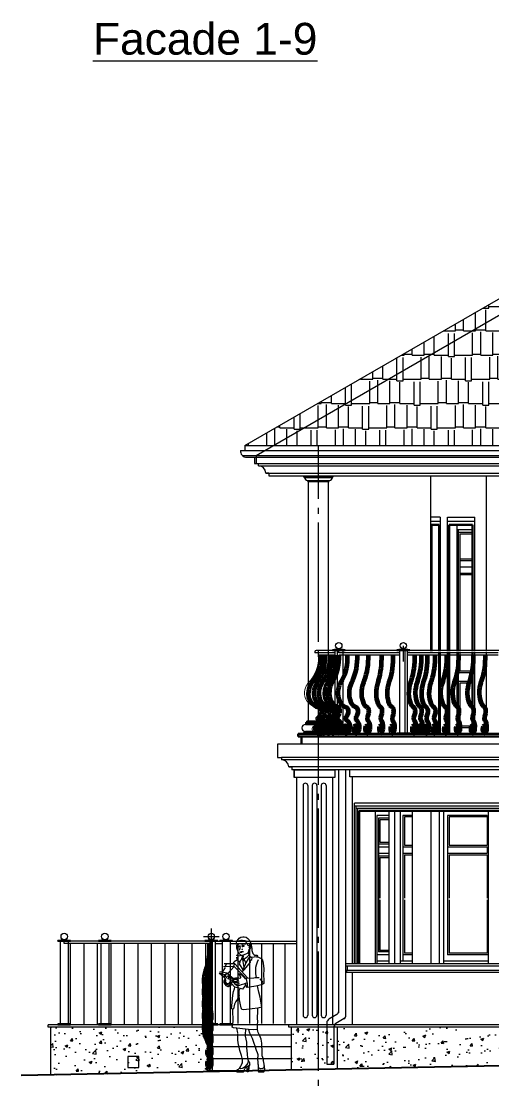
# Model space of a CAD drawing. Header units: millimetres. Extents: x -133165 to 20117, y 15722 to 63536.
# Drawn here: x -133165 to -127241, y 47571 to 60896 of the extents above; entities that cross this region are included whole.
import ezdxf

# ---------------------------------------------------------------- set-up
doc = ezdxf.new("R2010")
doc.units = ezdxf.units.MM
doc.linetypes.add('GOST2.303 5', pattern=[24, 20, -1.5, 1, -1.5])
doc.layers.get('0').update_dxf_attribs({"lineweight": 15})
for name, color, linetype, lineweight in [('9', 7, 'Continuous', 30), ('axis', 7, 'GOST2.303 5', 9), ('doors', 32, 'Continuous', 15), ('friz', 173, 'Continuous', 15), ('wall', 5, 'Continuous', 60)]:
    doc.layers.add(name, color=color, linetype=linetype, lineweight=lineweight)
doc.layers.add('balustrade', color=60, linetype='Continuous')
doc.styles.add('style1', font='arial.ttf')
pattern_1 = [(50, (0, 0), (364.36934, -31.8782), [38.1, -419.1]), (355, (0, 0), (-70.4857, 382.1133), [30.48, -335.28]), (100.451, (30.36, -2.66), (293.885, 350.2334), [32.38, -356.18]), (46.1842, (0, 101.6), (542.1581, -84.0847), [57.15, -628.65]), (96.6356, (45.2, 94.6), (474.8085, 494.8511), [48.57, -534.27]), (351.184, (0, 101.6), (474.8092, 494.8502), [45.72, -502.92]), (21, (50.8, 76.2), (303.22976, -204.53104), [38.1, -419.1]), (326, (50.8, 76.2), (123.6041, 368.3759), [30.48, -335.28]), (71.4514, (76.07, 59.16), (426.833, 163.8457), [32.38, -356.18]), (37.5, (0, 0), (6.17721, 169.11008), [0, -331.216, 0, -340.36, 0, -336.55]), (7.5, (0, 0), (133.63933, 200.36115), [0, -194.056, 0, -323.596, 0, -128.27]), (327.5, (-113.28, 0), (271.18119, -11.45749), [0, -127, 0, -396.24, 0, -525.78]), (317.5, (-164.08, 0), (296.25836, 50.853), [0, -165.1, 0, -263.144, 0, -373.38])]

# ---------------------------------------------------------------- blocks, each defined once
blk = doc.blocks.new('A$C5A567AD7')
at = {"layer": 'wall', "color": 251, "ltscale": 100, "const_width": 10}
blk.add_lwpolyline([(89, 0, -0.185604), (4, -272, 0.164154), (-63, -391, 0.401799), (62, -567, -0.487781), (98, -637, -0.054114), (65, -680, 0.566041), (70, -710, -0.405124), (127, -804, -0.498628), (39, -842, -0.46591), (30, -781, -0.316922), (68, -776, -0.956284), (45, -817)], format="xyb", dxfattribs=at)

msp = doc.modelspace()

# ---------------------------------------------------------------- hatches: boundary and pattern name
at = {"ltscale": 10}
h = msp.add_hatch(dxfattribs=at)
h.set_pattern_fill('AR-RSHKE', color=256, style=0)
h.paths.add_polyline_path([(-125557.6, 57707.6), (-125597.4, 57707.6), (-125597.4, 57775.9), (-126383.3, 57637.3), (-129990.6, 55554.7), (-126541.3, 55554.7), (-125557.6, 56122.6)])
h.paths.add_polyline_path([(-128919, 56166.3), (-128805, 55740.7), (-129084.1, 55665.9), (-129198.2, 56091.5)], flags=24)
h = msp.add_hatch(dxfattribs=at)
h.set_pattern_fill('AR-RSHKE', color=256, style=0)
h.paths.add_polyline_path([(-130350.6, 55554.7), (-129990.6, 55554.7), (-126383.3, 57637.3), (-126901.6, 57545.9)])
h.paths.add_polyline_path([(-128845, 56262.2), (-128692.9, 55694.7), (-129065.1, 55595), (-129217.2, 56162.5)], flags=24)
h = msp.add_hatch(dxfattribs=at)
h.set_pattern_fill('AR-CONC', color=256, scale=2, style=0)
h.set_pattern_definition(pattern_1)
h.paths.add_polyline_path([(-132797.4, 48234.8), (-130822.4, 48234.8), (-130822.4, 47671.7), (-132797.4, 47632.1)])
h = msp.add_hatch(dxfattribs=at)
h.set_pattern_fill('AR-CONC', color=256, scale=2, style=0)
h.set_pattern_definition(pattern_1)
h.paths.add_polyline_path([(-129767.4, 48234.8), (-125887.4, 48234.8), (-125887.4, 47770.5), (-129767.4, 47692.8)])

# ---------------------------------------------------------------- linework, layer by layer
for p, q in [((-130350.6, 55554.7), (-125223.5, 58514.8)), ((-130206.7, 55429.9), (-125226.7, 58305.1)), ((-130405.3, 55493.3), (-124493, 55493.3)), ((-130350.6, 55554.7), (-124493, 55554.7)), ((-130350.6, 55554.7), (-130350.6, 55493.3)), ((-130382.6, 55429.9), (-124242.4, 55429.9)), ((-130326.8, 55406.8), (-130226.7, 55406.8)), ((-130297.4, 55406.8), (-124422.4, 55406.8)), ((-130226.7, 55406.8), (-130226.7, 55328.3)), ((-130226.7, 55328.3), (-130176.7, 55328.3)), ((-130226.7, 55328.3), (-130176.7, 55328.3)), ((-130206.7, 55429.9), (-130206.7, 55328.3)), ((-130176.7, 55328.3), (-123441.4, 55328.3)), ((-130176.7, 55298.3), (-130176.7, 55328.3)), ((-130176.7, 55298.3), (-130176.7, 55328.3)), ((-130176.7, 55298.3), (-123411.4, 55298.3)), ((-130086.7, 55208.3), (-130046.7, 55208.3)), ((-130046.7, 55208.3), (-130086.7, 55208.3)), ((-130086.7, 55208.3), (-130046.7, 55208.3)), ((-130046.7, 55208.3), (-130086.7, 55208.3)), ((-130046.7, 55208.3), (-123321.4, 55208.3)), ((-130046.7, 55208.3), (-130046.7, 55174.3)), ((-130046.7, 55208.3), (-130046.7, 55208.3)), ((-130046.7, 55208.3), (-130046.7, 55174.3)), ((-130046.7, 55208.3), (-130046.7, 55208.3)), ((-130046.7, 55174.3), (-124187.1, 55174.3)), ((-129607.4, 55163.8), (-129607.4, 55174.3)), ((-129237.4, 55163.8), (-129237.4, 55174.3)), ((-128007.4, 52964.8), (-128007.4, 55174.3)), ((-127310.1, 55174.3), (-127310.1, 52964.8)), ((-129597.4, 55153.8), (-129607.4, 55163.8)), ((-129607.4, 55163.8), (-129237.4, 55163.8)), ((-129597.4, 55153.8), (-129247.4, 55153.8)), ((-129557.4, 55103.8), (-129557.4, 55113.8)), ((-129557.4, 55113.8), (-129287.4, 55113.8)), ((-129547.4, 55103.8), (-129557.4, 55103.8)), ((-129557.4, 55103.8), (-129287.4, 55103.8)), ((-129547.4, 52084.5), (-129547.4, 55103.8)), ((-129547.4, 55103.8), (-129297.4, 55103.8)), ((-129297.4, 52084.5), (-129297.4, 55103.8)), ((-129297.4, 55103.8), (-129287.4, 55103.8)), ((-129287.4, 55103.8), (-129287.4, 55113.8)), ((-129247.4, 55153.8), (-129237.4, 55163.8)), ((-128354.4, 52834.8), (-128354.4, 53034.8)), ((-129468.2, 52959), (-129468.2, 52944.8)), ((-129217.4, 52944.8), (-129468.2, 52944.8)), ((-125817.4, 52974.8), (-129452.4, 52974.8)), ((-129217.4, 52914.8), (-129422.4, 52914.8)), ((-129170.4, 52994.8), (-129247.4, 52984.8)), ((-129087.4, 52984.8), (-129247.4, 52984.8)), ((-129247.4, 52974.8), (-129247.4, 52984.8)), ((-129087.4, 52974.8), (-129247.4, 52974.8)), ((-129217.4, 52974.8), (-129217.4, 51934.5)), ((-129186, 52974.8), (-129186, 51934.5)), ((-129087.4, 52984.8), (-129167.4, 52994.8)), ((-129167.4, 52944.8), (-129167.4, 52974.8)), ((-128404.4, 52944.8), (-129167.4, 52944.8)), ((-128404.4, 52914.8), (-129167.4, 52914.8)), ((-129117.4, 52974.8), (-129117.4, 51934.5)), ((-129087.4, 52974.8), (-129087.4, 52984.8)), ((-128357.4, 52994.8), (-128434.4, 52984.8)), ((-128274.4, 52984.8), (-128434.4, 52984.8)), ((-128434.4, 52974.8), (-128434.4, 52984.8)), ((-128274.4, 52974.8), (-128434.4, 52974.8)), ((-128404.4, 52974.8), (-128404.4, 51934.5)), ((-128274.4, 52984.8), (-128354.4, 52994.8)), ((-128336.7, 52974.8), (-128336.7, 51934.5)), ((-128304.4, 52974.8), (-128304.4, 51934.5)), ((-127162.4, 52944.8), (-128304.4, 52944.8)), ((-127162.4, 52914.8), (-128304.4, 52914.8)), ((-128274.4, 52974.8), (-128274.4, 52984.8)), ((-127889.2, 52944.8), (-127889.2, 51924.5)), ((-127796.7, 51924.5), (-127796.7, 52944.8)), ((-127452.4, 51924.5), (-127452.5, 52944.8)), ((-127312.7, 52944.8), (-127312.7, 51924.5)), ((-129587.4, 52064.5), (-129587.4, 52044.5)), ((-129587.4, 52064.5), (-129257.4, 52064.5)), ((-129587.4, 52064.5), (-129587.4, 52044.5)), ((-129257.4, 52064.5), (-129587.4, 52064.5)), ((-129587.4, 52044.5), (-129257.4, 52044.5)), ((-129257.4, 52044.5), (-129587.4, 52044.5)), ((-129557.4, 52084.5), (-129567.4, 52084.5)), ((-129567.4, 52084.5), (-129277.4, 52084.5)), ((-129557.4, 52084.5), (-129567.4, 52084.5)), ((-129277.4, 52084.5), (-129567.4, 52084.5)), ((-129257.4, 52064.5), (-129257.4, 52044.5)), ((-129677.4, 51894.5), (-129677.4, 51924.5)), ((-129587.4, 51944.5), (-129612.4, 51944.5)), ((-129612.4, 51944.5), (-129612.4, 51924.5)), ((-129587.4, 51944.5), (-129612.4, 51944.5)), ((-129612.4, 51944.5), (-129612.4, 51924.5)), ((-129612.4, 51924.5), (-129557.4, 51924.5)), ((-129612.4, 51924.5), (-129557.4, 51924.5)), ((-129587.4, 51954.5), (-129587.4, 51944.5)), ((-129587.4, 51954.5), (-129257.4, 51954.5)), ((-129587.4, 51954.5), (-129587.4, 51944.5)), ((-129257.4, 51954.5), (-129587.4, 51954.5)), ((-129587.4, 51944.5), (-129257.4, 51944.5)), ((-129257.4, 51944.5), (-129587.4, 51944.5)), ((-129232.4, 51924.5), (-129287.4, 51924.5)), ((-129257.4, 51954.5), (-129257.4, 51944.5)), ((-129257.4, 51944.5), (-129232.4, 51944.5)), ((-129232.4, 51944.5), (-129232.4, 51924.5)), ((-126057.4, 51794.8), (-129937.4, 51794.8)), ((-129937.4, 51794.8), (-129937.4, 51628.8)), ((-129937.4, 51628.8), (-129887.4, 51628.8)), ((-125987.4, 51628.8), (-129887.4, 51628.8)), ((-129887.4, 51628.8), (-129887.4, 51598.8)), ((-123767.4, 51598.8), (-129887.4, 51598.8)), ((-129887.4, 51598.8), (-129887.4, 51598.8)), ((-123767.4, 51508.8), (-129797.5, 51508.8)), ((-129797.4, 51508.8), (-129757.4, 51508.8)), ((-129757.4, 51508.8), (-129757.4, 51474.8)), ((-125877.4, 51474.8), (-129757.4, 51474.8)), ((-129737.4, 51474.8), (-129717.4, 51474.8)), ((-129727.4, 51474.8), (-129727.4, 51374.8)), ((-129217.4, 51474.8), (-129217.4, 51374.8)), ((-129167.4, 48461.5), (-129167.4, 51474.8)), ((-129167.4, 48412.7), (-129167.4, 51474.8)), ((-129077.4, 48382.7), (-129077.4, 51474.8)), ((-129028.7, 51384.8), (-129028.7, 51474.8)), ((-129217.4, 51374.8), (-129727.4, 51374.8)), ((-129697.4, 51374.8), (-129697.4, 48264.8)), ((-129247.4, 51374.8), (-129247.4, 48264.8)), ((-125847.4, 51384.8), (-129028.7, 51384.8)), ((-128997.4, 51384.8), (-128997.4, 49034.8)), ((-129617.4, 51274.8), (-129617.4, 48384.8)), ((-129557.4, 51274.8), (-129557.4, 48384.8)), ((-129502.4, 51274.8), (-129502.4, 48384.8)), ((-129442.4, 51274.8), (-129442.4, 48384.8)), ((-129387.4, 51274.8), (-129387.4, 48384.8)), ((-129327.4, 51274.8), (-129327.4, 48384.8)), ((-128705.6, 49034.8), (-128705.6, 50954.8)), ((-128705.6, 50484.8), (-128705.6, 50954.8)), ((-128535.3, 50954.8), (-128535.3, 49034.8)), ((-128466.4, 50954.8), (-128466.4, 49034.8)), ((-128243, 50954.8), (-128243, 49034.8)), ((-128009.5, 50954.8), (-128009.5, 49034.8)), ((-127903.4, 50954.8), (-127903.4, 49034.8)), ((-127846.9, 50954.8), (-127846.9, 49034.8)), ((-127288.7, 50954.8), (-127288.7, 49034.8)), ((-130771.4, 49275.1), (-130771.4, 49475.1)), ((-132626.4, 49335.1), (-132703.4, 49325.1)), ((-132543.4, 49325.1), (-132703.4, 49325.1)), ((-132703.4, 49315.1), (-132703.4, 49325.1)), ((-132543.4, 49315.1), (-132703.4, 49315.1)), ((-132673.4, 49315.1), (-132673.4, 48274.8)), ((-132543.4, 49325.1), (-132623.4, 49335.1)), ((-130756.4, 49315.1), (-132623.4, 49315.1)), ((-132623.4, 49285.1), (-132623.4, 49315.1)), ((-132573.4, 49315.1), (-132573.4, 48274.8)), ((-132543.4, 49315.1), (-132543.4, 49325.1)), ((-132115.4, 49335.1), (-132192.4, 49325.1)), ((-132032.4, 49325.1), (-132192.4, 49325.1)), ((-132192.4, 49315.1), (-132192.4, 49325.1)), ((-132032.4, 49315.1), (-132192.4, 49315.1)), ((-132032.4, 49325.1), (-132112.4, 49335.1)), ((-132032.4, 49315.1), (-132032.4, 49325.1)), ((-130871.4, 49375.1), (-130671.4, 49375.1)), ((-130774.4, 49335.1), (-130851.4, 49325.1)), ((-130691.4, 49325.1), (-130851.4, 49325.1)), ((-130851.4, 49315.1), (-130851.4, 49325.1)), ((-130691.4, 49315.1), (-130851.4, 49315.1)), ((-130786.4, 47684.8), (-130786.4, 49315.1)), ((-130786.4, 49315.1), (-129697.4, 49315.1)), ((-130691.4, 49325.1), (-130771.4, 49335.1)), ((-130756.4, 47684.8), (-130756.4, 49315.1)), ((-130721.4, 49315.1), (-130721.4, 48274.8)), ((-130691.4, 49315.1), (-130691.4, 49325.1)), ((-130589.4, 49335.1), (-130666.4, 49325.1)), ((-130506.4, 49325.1), (-130666.4, 49325.1)), ((-130666.4, 49315.1), (-130666.4, 49325.1)), ((-130506.4, 49315.1), (-130666.4, 49315.1)), ((-130636.4, 49315.1), (-130636.4, 48274.8)), ((-130506.4, 49325.1), (-130586.4, 49335.1)), ((-130536.4, 49315.1), (-130536.4, 48274.8)), ((-130506.4, 49315.1), (-130506.4, 49325.1)), ((-130455.5, 49294.3), (-130450, 49312.5)), ((-130450, 49312.5), (-130445.5, 49322.1)), ((-130445.5, 49322.1), (-130435.2, 49338.2)), ((-130435.2, 49338.2), (-130428.1, 49343.1)), ((-130428.1, 49343.1), (-130420.4, 49354.1)), ((-130427.2, 49313.5), (-130417.4, 49325.7)), ((-130420.4, 49354.1), (-130400.1, 49368)), ((-130417.4, 49325.7), (-130399.3, 49326.9)), ((-130400.1, 49368), (-130376.3, 49372.7)), ((-130399.3, 49326.9), (-130380.3, 49327.8)), ((-130380.3, 49327.8), (-130342.1, 49325.1)), ((-130376.3, 49372.7), (-130356.2, 49372.7)), ((-130356.2, 49372.7), (-130331.7, 49365.7)), ((-130342.1, 49325.1), (-130334, 49296.9)), ((-130331.7, 49365.7), (-130310.6, 49351.3)), ((-130310.6, 49351.3), (-130296.9, 49333.2)), ((-130296.9, 49333.2), (-130290.7, 49321.4)), ((-130290.7, 49321.4), (-130288.8, 49315)), ((-130288.8, 49315), (-130273.9, 49285.8)), ((-130786.4, 49285.1), (-132623.4, 49285.1)), ((-132548.4, 49285.1), (-132548.4, 48274.8)), ((-132378.4, 49285.1), (-132378.4, 48274.8)), ((-132208.4, 49285.1), (-132208.4, 48274.8)), ((-132162.4, 49285.1), (-132162.4, 48274.8)), ((-132062.4, 49285.1), (-132062.4, 48274.8)), ((-132038.4, 49285.1), (-132038.4, 48274.8)), ((-131868.4, 49285.1), (-131868.4, 48274.8)), ((-131698.4, 49285.1), (-131698.4, 48274.8)), ((-131528.4, 49285.1), (-131528.4, 48274.8)), ((-131358.4, 49285.1), (-131358.4, 48274.8)), ((-131188.4, 49285.1), (-131188.4, 48274.8)), ((-131018.4, 49285.1), (-131018.4, 48274.8)), ((-130846.4, 49285.1), (-130846.4, 48274.8)), ((-130821.4, 49285.1), (-130821.4, 48274.8)), ((-130721.4, 49285.1), (-130636.4, 49285.1)), ((-130536.4, 49285.1), (-129697.4, 49285.1)), ((-130453.8, 49273.3), (-130455.5, 49294.3)), ((-130449.9, 49252.1), (-130451, 49267.9)), ((-130449.9, 49237.9), (-130449.9, 49252.1)), ((-130449.9, 49222.4), (-130449.9, 49237.9)), ((-130447.6, 49215.3), (-130449.9, 49222.4)), ((-130449, 49268.2), (-130444.2, 49270.5)), ((-130440, 49194.3), (-130447.6, 49215.3)), ((-130444.2, 49270.5), (-130434.1, 49270.1)), ((-130442.1, 49246.9), (-130440, 49250.8)), ((-130440, 49250.8), (-130436.5, 49253.1)), ((-130429.8, 49168.1), (-130440, 49194.3)), ((-130438.9, 49244.4), (-130439.5, 49246.5)), ((-130438.9, 49285.1), (-130438.9, 48280.1)), ((-130436.8, 49242.9), (-130438.9, 49244.4)), ((-130430.7, 49243.7), (-130436.8, 49242.9)), ((-130436.5, 49253.1), (-130431, 49253.1)), ((-130434.1, 49270.1), (-130427.5, 49267.9)), ((-130431, 49253.1), (-130424.1, 49251.6)), ((-130425.1, 49244.8), (-130430.7, 49243.7)), ((-130421.6, 49244.4), (-130425.1, 49244.8)), ((-130424.1, 49251.6), (-130419.7, 49248.6)), ((-130419.7, 49248.6), (-130418.4, 49244.5)), ((-130415.8, 49218.1), (-130417.7, 49213)), ((-130417.7, 49213), (-130416.8, 49207.3)), ((-130417, 49180.5), (-130410.3, 49179.7)), ((-130416.8, 49207.3), (-130413.3, 49205.4)), ((-130412.4, 49229.2), (-130413.8, 49220.1)), ((-130413.7, 49260.4), (-130410.8, 49255.2)), ((-130409.8, 49245.8), (-130412.4, 49229.2)), ((-130410.8, 49255.2), (-130409.8, 49245.8)), ((-130410.3, 49179.7), (-130407.6, 49183.1)), ((-130409.6, 49177), (-130400.8, 49175.8)), ((-130407.6, 49183.1), (-130399.6, 49183.9)), ((-130400.8, 49175.8), (-130389.7, 49176.9)), ((-130399.6, 49183.9), (-130393, 49184.6)), ((-130393, 49184.6), (-130390.2, 49185.8)), ((-130390.2, 49185.8), (-130376.7, 49185.1)), ((-130389.7, 49176.9), (-130382.9, 49180)), ((-130389, 49272.8), (-130378, 49278.5)), ((-130388.5, 49221.7), (-130383.3, 49217.3)), ((-130382.5, 49210.8), (-130386.4, 49207.7)), ((-130384.6, 49249.4), (-130383.1, 49255.7)), ((-130383.3, 49217.3), (-130382.5, 49210.8)), ((-130383.1, 49255.7), (-130378.9, 49261.1)), ((-130382.5, 49248.8), (-130380.4, 49250.5)), ((-130380.4, 49250.5), (-130373.6, 49250.1)), ((-130378.9, 49261.1), (-130373.2, 49263.6)), ((-130378, 49278.5), (-130366.3, 49281.5)), ((-130376.7, 49185.1), (-130371.3, 49186.6)), ((-130373.6, 49250.1), (-130365.9, 49251.4)), ((-130373.2, 49263.6), (-130364.1, 49262.3)), ((-130371.3, 49186.6), (-130365.4, 49187.6)), ((-130366.3, 49281.5), (-130356.8, 49281)), ((-130365.9, 49251.4), (-130361.7, 49254.9)), ((-130364.1, 49262.3), (-130357.5, 49259.4)), ((-130361.7, 49254.9), (-130360.7, 49256.5)), ((-130357.5, 49259.4), (-130354.2, 49258)), ((-130356.8, 49281), (-130346.2, 49277.4)), ((-130346.2, 49277.4), (-130342.8, 49276)), ((-130334, 49296.9), (-130322.9, 49292.2)), ((-130316.9, 49283.4), (-130322.9, 49292.2)), ((-130307.6, 49173.2), (-130322.5, 49161.3)), ((-130312.4, 49267.2), (-130316.9, 49283.4)), ((-130304.4, 49256.2), (-130312.4, 49267.2)), ((-130303.1, 49184.3), (-130307.6, 49173.2)), ((-130299.1, 49256.2), (-130304.4, 49256.2)), ((-130299.9, 49158.5), (-130299.6, 49192.3)), ((-130299.6, 49216.1), (-130293.2, 49213.9)), ((-130299.6, 49192.3), (-130296.4, 49215)), ((-130291.3, 49266.1), (-130299.1, 49256.2)), ((-130295.8, 49231.8), (-130292.4, 49241.9)), ((-130293.2, 49213.9), (-130285.4, 49216.1)), ((-130291.7, 49285.1), (-130291.7, 48280.1)), ((-130283.8, 49270), (-130291.3, 49266.1)), ((-130285.4, 49216.1), (-130273.9, 49232.5)), ((-130274.1, 49253.3), (-130283.8, 49270)), ((-130271.8, 49242.1), (-130274.1, 49253.3)), ((-130273.9, 49285.8), (-130259.9, 49222.8)), ((-130273.9, 49232.5), (-130271.8, 49242.1)), ((-130259.9, 49222.8), (-130261.9, 49198)), ((-130261.9, 49198), (-130248.9, 49159.7)), ((-130141.7, 49285.1), (-130141.7, 48280.1)), ((-129994.5, 49285.1), (-129994.5, 48280.1)), ((-129844.5, 49285.1), (-129844.5, 48280.1)), ((-130496.6, 49043.2), (-130498.8, 49036)), ((-130490.1, 49049.7), (-130496.6, 49043.2)), ((-130482.1, 49057.7), (-130490.1, 49049.7)), ((-130464.1, 49068.4), (-130482.1, 49057.7)), ((-130443.3, 49082.3), (-130464.1, 49068.4)), ((-130455.3, 49116.4), (-130456.1, 49103.6)), ((-130456.1, 49103.6), (-130447.6, 49101.1)), ((-130450.4, 49139.6), (-130453.8, 49127.1)), ((-130439.7, 49131.7), (-130450.4, 49139.6)), ((-130447.6, 49101.1), (-130446.5, 49089.7)), ((-130446.5, 49089.7), (-130440.2, 49075)), ((-130440.2, 49075), (-130435.4, 49070.4)), ((-130428.3, 49126.6), (-130439.7, 49131.7)), ((-130435.4, 49070.4), (-130432.6, 49061.1)), ((-130432.6, 49061.1), (-130419.2, 49058.8)), ((-130422, 49159.5), (-130429.8, 49168.1)), ((-130413.9, 49129.7), (-130428.3, 49126.6)), ((-130406.4, 49142.3), (-130422, 49159.5)), ((-130407.9, 49054.5), (-130421.5, 49030.9)), ((-130419.2, 49058.8), (-130406.8, 49067.3)), ((-130419.2, 49058.8), (-130407.9, 49054.5)), ((-130406.4, 49142.3), (-130413.9, 49129.7)), ((-130406.8, 49067.3), (-130392.3, 49084.6)), ((-130396.9, 49135.6), (-130406.4, 49142.3)), ((-130384.2, 49134.4), (-130396.9, 49135.6)), ((-130392.3, 49084.6), (-130386.1, 49103)), ((-130386.1, 49103), (-130383.8, 49112.1)), ((-130370.4, 49136.9), (-130384.2, 49134.4)), ((-130383.2, 49126), (-130383.8, 49112.1)), ((-130383.8, 49112.1), (-130379, 49083.8)), ((-130377.3, 49135.6), (-130383.2, 49126)), ((-130379, 49083.8), (-130370.7, 49034.9)), ((-130377.6, 49109.7), (-130377.8, 49116.2)), ((-130371.8, 49100.6), (-130377.6, 49109.7)), ((-130377.3, 49135.6), (-130372.7, 49122)), ((-130372.7, 49122), (-130370.8, 49114.1)), ((-130371.6, 49081.2), (-130372.7, 49067.5)), ((-130360.8, 49091.3), (-130371.8, 49100.6)), ((-130366.8, 49088.5), (-130371.6, 49081.2)), ((-130356.6, 49142.3), (-130370.4, 49136.9)), ((-130360.8, 49091.3), (-130366.8, 49088.5)), ((-130360.8, 49091.3), (-130337.9, 49042.7)), ((-130358.5, 49092.2), (-130322.5, 49119)), ((-130322.5, 49161.3), (-130356.6, 49142.3)), ((-130337.9, 49042.7), (-130355.9, 49002)), ((-130352.7, 48961.8), (-130276.8, 49051.4)), ((-130307.1, 49091.9), (-130337.9, 49042.7)), ((-130322.5, 49119), (-130305.5, 49134.6)), ((-130285.5, 49122.8), (-130307.1, 49091.9)), ((-130305.5, 49134.6), (-130301.3, 49139.3)), ((-130297.4, 49140.2), (-130299.9, 49158.5)), ((-130285.5, 49122.8), (-130297.4, 49140.2)), ((-130270.7, 49111.2), (-130285.5, 49122.8)), ((-130284.5, 49071.8), (-130260.2, 49083.6)), ((-130276.8, 49051.4), (-130284.5, 49071.8)), ((-130255.9, 49109.5), (-130270.7, 49111.2)), ((-130260.2, 49083.6), (-130255.8, 49102.5)), ((-130232.6, 49115.9), (-130255.9, 49109.5)), ((-130248.9, 49159.7), (-130234.6, 49147.1)), ((-130234.6, 49147.1), (-130224.6, 49142.1)), ((-130232.1, 49124.2), (-130203.7, 49120.2)), ((-130224.6, 49142.1), (-130198.7, 49138.7)), ((-130194.8, 49053.5), (-130206.4, 49014.1)), ((-130203.7, 49120.2), (-130191.1, 49117.5)), ((-130198.7, 49138.7), (-130191.8, 49128.8)), ((-130180, 49082.3), (-130194.8, 49053.5)), ((-130191.8, 49128.8), (-130191.3, 49120.1)), ((-130191.3, 49120.1), (-130191.1, 49117.5)), ((-130191.1, 49117.5), (-130167.9, 49112.5)), ((-130167.9, 49112.5), (-130144.5, 49098.7)), ((-130144.5, 49098.7), (-130126.5, 49078.3)), ((-130126.5, 49078.3), (-130118.1, 49041.2)), ((-130118.1, 49041.2), (-130112.1, 48966.4)), ((-129697.4, 49144.8), (-129697.4, 48280.1)), ((-130671.1, 48916.8), (-130588.7, 48894.3)), ((-130671.1, 48916.8), (-130608.9, 48861.2)), ((-130575.7, 48914), (-130665, 48929.6)), ((-130596.8, 48985.5), (-130635.7, 48924.4)), ((-130484.5, 48999.4), (-130619.2, 48993.3)), ((-130476.6, 49032.9), (-130608.7, 49032.6)), ((-130583.3, 49026.9), (-130595.8, 48998.4)), ((-130588.7, 48894.3), (-130575.7, 48914)), ((-130508.6, 48855.4), (-130575.7, 48914)), ((-130567.3, 48906.7), (-130484.5, 48999.4)), ((-130491.3, 48999.1), (-130476.6, 49032.9)), ((-130484.5, 48999.4), (-130344.2, 48857.1)), ((-130476.6, 49032.9), (-130317.3, 48854.3)), ((-130428, 48901.4), (-130427.2, 48905.7)), ((-130427.2, 48905.7), (-130425.5, 48908.1)), ((-130425.5, 48908.1), (-130423.5, 48908.4)), ((-130423.5, 48908.4), (-130410.2, 48902.3)), ((-130421.5, 49030.9), (-130377.1, 48956.8)), ((-130410.2, 48902.3), (-130400.1, 48900.6)), ((-130380.5, 48933), (-130352.7, 48961.8)), ((-130375.6, 48948.1), (-130380.5, 48933)), ((-130363.4, 48985.2), (-130375.6, 48948.1)), ((-130370.7, 49034.9), (-130363.4, 48985.2)), ((-130355.9, 49002), (-130363.4, 48985.2)), ((-130213.9, 48983.9), (-130215.3, 48950.5)), ((-130215.3, 48950.5), (-130214.8, 48903.7)), ((-130214.8, 48903.7), (-130208.8, 48859.1)), ((-130206.4, 49014.1), (-130213.9, 48983.9)), ((-130112.1, 48966.4), (-130113.3, 48884.4)), ((-129081.4, 49034.8), (-126330.4, 49034.8)), ((-129081.4, 49034.8), (-129081.4, 49004.8)), ((-129081.4, 49034.8), (-126330.4, 49034.8)), ((-129081.4, 49004.8), (-126350.4, 49004.8)), ((-129071.4, 48949.8), (-126350.4, 48949.8)), ((-129071.4, 48949.8), (-129071.4, 48924.8)), ((-129071.4, 48924.8), (-126330.4, 48924.8)), ((-129061.4, 49004.8), (-129061.4, 48949.8)), ((-128997.4, 48924.8), (-128997.4, 48264.8)), ((-130613.2, 48818.2), (-130614.9, 48801.4)), ((-130614.9, 48801.4), (-130608.3, 48788.9)), ((-130606.4, 48829.6), (-130613.2, 48818.2)), ((-130611.3, 48879.3), (-130611.6, 48871.8)), ((-130611.6, 48871.8), (-130608, 48862.6)), ((-130609.6, 48883.6), (-130611.3, 48879.3)), ((-130609.3, 48886.5), (-130609.6, 48883.6)), ((-130606.8, 48891.5), (-130609.3, 48886.5)), ((-130608.3, 48788.9), (-130588.3, 48760.3)), ((-130608, 48862.6), (-130607, 48855.8)), ((-130607, 48855.8), (-130600.8, 48845.8)), ((-130602, 48892.4), (-130606.8, 48891.5)), ((-130603.1, 48835.1), (-130606.4, 48829.6)), ((-130599, 48841.9), (-130603.1, 48835.1)), ((-130598.2, 48889.7), (-130602, 48892.4)), ((-130599.1, 48796.5), (-130601.2, 48811.1)), ((-130600.8, 48845.8), (-130597.3, 48838)), ((-130593.7, 48783.6), (-130599.1, 48796.5)), ((-130595.6, 48834.8), (-130599, 48825.1)), ((-130599, 48825.1), (-130599, 48825.1)), ((-130599, 48825.1), (-130598.5, 48808.3)), ((-130598.5, 48808.3), (-130588.8, 48794.1)), ((-130592.8, 48879.2), (-130598.2, 48889.7)), ((-130597.3, 48838), (-130588.7, 48821.7)), ((-130596.5, 48868.3), (-130593.1, 48871.9)), ((-130577.9, 48769.1), (-130593.7, 48783.6)), ((-130593.1, 48871.9), (-130592.8, 48879.2)), ((-130593.1, 48871.9), (-130586.1, 48863)), ((-130588.8, 48794.1), (-130576.3, 48785.2)), ((-130586.1, 48863), (-130580.3, 48860)), ((-130583.3, 48850.4), (-130581.3, 48857.4)), ((-130581.3, 48857.4), (-130580, 48859.8)), ((-130580, 48859.8), (-130574.8, 48866.6)), ((-130552.2, 48758.2), (-130577.9, 48769.1)), ((-130576.3, 48785.2), (-130555.9, 48785.2)), ((-130574.8, 48866.6), (-130573.3, 48871.4)), ((-130573.3, 48871.4), (-130566.1, 48878.4)), ((-130566.1, 48878.4), (-130561, 48879.4)), ((-130563.2, 48847.5), (-130563.9, 48840.7)), ((-130559.8, 48855.4), (-130563.2, 48847.5)), ((-130561, 48879.4), (-130555.8, 48878.2)), ((-130555.6, 48862.1), (-130559.8, 48855.4)), ((-130557.3, 48838.9), (-130550, 48850.6)), ((-130555.9, 48785.2), (-130544.8, 48792.1)), ((-130555.8, 48878.2), (-130552.5, 48873.9)), ((-130552.9, 48869.5), (-130555.6, 48862.1)), ((-130552.5, 48873.9), (-130552.9, 48869.5)), ((-130540, 48769.4), (-130552.2, 48758.2)), ((-130550, 48850.6), (-130547.4, 48855.4)), ((-130549.3, 48794.9), (-130549.3, 48794.9)), ((-130547.4, 48855.4), (-130545.5, 48860.2)), ((-130538.6, 48795.6), (-130545.6, 48796.2)), ((-130545.5, 48860.2), (-130536.8, 48869.9)), ((-130539.5, 48829.1), (-130542, 48823.7)), ((-130534.4, 48783), (-130540, 48769.4)), ((-130532.5, 48842.2), (-130539.5, 48829.1)), ((-130531.8, 48794.9), (-130538.6, 48795.6)), ((-130536.8, 48869.9), (-130532.9, 48871.8)), ((-130534.3, 48824.8), (-130527.8, 48832.4)), ((-130532.9, 48871.8), (-130528.3, 48871.3)), ((-130529, 48849.7), (-130532.5, 48842.2)), ((-130524.7, 48795.7), (-130531.8, 48794.9)), ((-130523.7, 48860.8), (-130529, 48849.7)), ((-130528.3, 48871.3), (-130524.2, 48868.5)), ((-130474.7, 48738.1), (-130528.2, 48792.2)), ((-130527.8, 48832.4), (-130521.7, 48842)), ((-130520.4, 48796.8), (-130524.7, 48795.7)), ((-130524.2, 48868.5), (-130523.1, 48865.6)), ((-130523.1, 48865.6), (-130523.7, 48860.8)), ((-130521.7, 48842), (-130517, 48851.1)), ((-130516.9, 48816.7), (-130521.5, 48809.9)), ((-130515.8, 48797), (-130520.4, 48796.8)), ((-130520.1, 48763.9), (-130515.9, 48773.2)), ((-130517, 48851.1), (-130514.6, 48854.2)), ((-130512.2, 48822.8), (-130516.9, 48816.7)), ((-130515.9, 48773.2), (-130512.6, 48776.4)), ((-130509, 48799.7), (-130515.8, 48797)), ((-130514.6, 48854.2), (-130512, 48855.2)), ((-130506.2, 48833.5), (-130512.2, 48822.8)), ((-130512, 48855.2), (-130511, 48855.6)), ((-130511.2, 48813.3), (-130507.1, 48815.9)), ((-130511, 48855.6), (-130506.4, 48855.3)), ((-130504, 48800.7), (-130509, 48799.7)), ((-130507.1, 48815.9), (-130501, 48822)), ((-130506.4, 48855.3), (-130503.3, 48853.4)), ((-130501.3, 48846.9), (-130506.2, 48833.5)), ((-130500.8, 48802.9), (-130504, 48800.7)), ((-130503.3, 48853.4), (-130502, 48851.5)), ((-130502, 48851.5), (-130501.3, 48846.9)), ((-130495.7, 48844.2), (-130501.7, 48849.4)), ((-130501, 48822), (-130496.9, 48823.6)), ((-130494.4, 48807.5), (-130500.8, 48802.9)), ((-130499.6, 48797.3), (-130500.5, 48801.2)), ((-130481.4, 48791.5), (-130499.6, 48797.3)), ((-130496.9, 48823.6), (-130491.1, 48822.2)), ((-130495.8, 48844), (-130493.8, 48847.5)), ((-130495.7, 48840.1), (-130495.8, 48844)), ((-130491.1, 48836.7), (-130495.7, 48840.1)), ((-130490.3, 48811.7), (-130494.4, 48807.5)), ((-130493.8, 48847.5), (-130490, 48850.3)), ((-130486.4, 48835.4), (-130491.1, 48836.7)), ((-130491.1, 48822.2), (-130489.2, 48818.4)), ((-130489.6, 48813.8), (-130490.3, 48811.7)), ((-130490, 48850.3), (-130485.4, 48852)), ((-130489.2, 48818.4), (-130489.6, 48813.8)), ((-130473.7, 48835.1), (-130486.4, 48835.4)), ((-130485.4, 48852), (-130475.6, 48852.3)), ((-130483.6, 48808.8), (-130478.2, 48807.9)), ((-130481.9, 48783.3), (-130481.4, 48788.2)), ((-130477.2, 48777), (-130481.9, 48783.3)), ((-130475.1, 48790.8), (-130481.4, 48791.5)), ((-130481.4, 48788.2), (-130478.8, 48790.1)), ((-130478.2, 48807.9), (-130463.5, 48811.6)), ((-130467.5, 48771.4), (-130477.2, 48777)), ((-130475.6, 48852.3), (-130464.7, 48852.8)), ((-130460.2, 48792.7), (-130475.1, 48790.8)), ((-130464.3, 48835.4), (-130473.7, 48835.1)), ((-130456.6, 48770.8), (-130467.5, 48771.4)), ((-130464.7, 48852.8), (-130454.9, 48853.8)), ((-130450.6, 48833.4), (-130464.3, 48835.4)), ((-130463.5, 48811.6), (-130453.5, 48814.8)), ((-130443.2, 48795.9), (-130460.2, 48792.7)), ((-130459, 48768.5), (-130456.6, 48770.8)), ((-130451, 48770.5), (-130456.6, 48770.8)), ((-130454.9, 48853.8), (-130443.7, 48854.8)), ((-130453.5, 48814.8), (-130441.8, 48820.1)), ((-130435.6, 48774.1), (-130451, 48770.5)), ((-130440, 48832.8), (-130450.6, 48833.4)), ((-130443.7, 48854.8), (-130429.2, 48853.9)), ((-130422, 48800.5), (-130443.2, 48795.9)), ((-130441.8, 48820.1), (-130429.8, 48822.2)), ((-130433.8, 48831.6), (-130440, 48832.8)), ((-130417.8, 48779.8), (-130435.6, 48774.1)), ((-130429.8, 48829.6), (-130433.8, 48831.6)), ((-130429.8, 48822.2), (-130429.8, 48829.6)), ((-130429.2, 48853.9), (-130420.5, 48852.5)), ((-130426.5, 48896.8), (-130428, 48901.4)), ((-130419.7, 48888), (-130426.5, 48896.8)), ((-130420.5, 48852.5), (-130403.6, 48854.5)), ((-130408.3, 48880.4), (-130419.7, 48888)), ((-130398.3, 48866.2), (-130408.3, 48880.4)), ((-130403.6, 48854.5), (-130398.6, 48856.8)), ((-130400.1, 48900.6), (-130394.5, 48897.7)), ((-130398.6, 48856.8), (-130398.2, 48862)), ((-130398.2, 48862), (-130398.3, 48866.2)), ((-130379, 48770.1), (-130396.5, 48764.7)), ((-130394.5, 48897.7), (-130378.5, 48879.9)), ((-130360.7, 48775.2), (-130379, 48770.1)), ((-130378.5, 48879.9), (-130375, 48877.6)), ((-130375, 48877.6), (-130370, 48871.5)), ((-130370, 48871.5), (-130358.4, 48858.9)), ((-130347.7, 48782.2), (-130360.7, 48775.2)), ((-130358.4, 48858.9), (-130353.5, 48853.4)), ((-130353.5, 48853.4), (-130348.1, 48848.1)), ((-130348.1, 48848.1), (-130343.3, 48848)), ((-130343.2, 48785), (-130347.7, 48782.2)), ((-130236.4, 48851.5), (-130343.3, 48848)), ((-130343.3, 48848), (-130335.1, 48841.6)), ((-130330.6, 48788.2), (-130343.2, 48785)), ((-130336.6, 48762.5), (-130340.2, 48773.5)), ((-130335.1, 48841.6), (-130327.1, 48821.5)), ((-130327.1, 48821.5), (-130320.8, 48783.1)), ((-130320.8, 48783.1), (-130318.4, 48735)), ((-130218.4, 48855.6), (-130236.4, 48851.5)), ((-130199.7, 48856.3), (-130218.4, 48855.6)), ((-130171.4, 48854.5), (-130199.7, 48856.3)), ((-130129.7, 48772.5), (-130191.5, 48754.1)), ((-130135, 48817.4), (-130155.7, 48840.6)), ((-130120.1, 48794.6), (-130135, 48817.4)), ((-130111.8, 48782.5), (-130129.7, 48772.5)), ((-130113.3, 48884.4), (-130110.3, 48833)), ((-130110.3, 48833), (-130112.7, 48810.4)), ((-130112.7, 48810.4), (-130109.4, 48797.4)), ((-130109.4, 48797.4), (-130111.8, 48782.5)), ((-130588.3, 48760.3), (-130562.7, 48744.6)), ((-130562.7, 48744.6), (-130560.7, 48746.8)), ((-130560.7, 48746.8), (-130555.6, 48745.4)), ((-130555.6, 48745.4), (-130537.9, 48755.3)), ((-130537.9, 48755.3), (-130520.1, 48763.9)), ((-130500.7, 48635.7), (-130491.1, 48684.3)), ((-130491.1, 48684.3), (-130481.5, 48716.5)), ((-130481.5, 48716.5), (-130474.7, 48738.1)), ((-130375.8, 48710.8), (-130474.7, 48738.1)), ((-130458.8, 48764.4), (-130459, 48768.5)), ((-130447.3, 48754.8), (-130458.8, 48764.4)), ((-130437.5, 48754.3), (-130447.3, 48754.8)), ((-130419, 48757.8), (-130437.5, 48754.3)), ((-130423.2, 48666.6), (-130419.6, 48694.7)), ((-130422.4, 48630.7), (-130423.2, 48666.6)), ((-130419.6, 48694.7), (-130412.8, 48718.1)), ((-130396.5, 48764.7), (-130419, 48757.8)), ((-130375.8, 48710.8), (-130362.1, 48727.7)), ((-130362.1, 48727.7), (-130343.6, 48756.3)), ((-130331.8, 48748), (-130336.6, 48762.5)), ((-130322.7, 48735.6), (-130331.8, 48748)), ((-130318.4, 48735), (-130322.7, 48735.6)), ((-130235.7, 48745.6), (-130318.4, 48735)), ((-130191.5, 48754.1), (-130235.7, 48745.6)), ((-130186.3, 48731.6), (-130191.5, 48754.1)), ((-130171.6, 48673.3), (-130186.3, 48731.6)), ((-130158.9, 48612), (-130171.6, 48673.3)), ((-130515.7, 48466.1), (-130507.5, 48544.6)), ((-130507.5, 48544.6), (-130500.7, 48635.7)), ((-130478, 48522.5), (-130492.8, 48464.4)), ((-130462.8, 48559), (-130478, 48522.5)), ((-130444.2, 48585.5), (-130462.8, 48559)), ((-130422.4, 48630.7), (-130444.2, 48585.5)), ((-130416.4, 48575.9), (-130422.4, 48630.7)), ((-130410.4, 48537.6), (-130416.4, 48575.9)), ((-130396.9, 48477.4), (-130410.4, 48537.6)), ((-130137.6, 48484.3), (-130158.9, 48612)), ((-130499.6, 48459.8), (-130515.7, 48466.1)), ((-130492.8, 48464.4), (-130499.6, 48459.8)), ((-130498.2, 48300.2), (-130499.6, 48459.8)), ((-130385.9, 48457.5), (-130396.9, 48477.4)), ((-130367.7, 48453.8), (-130385.9, 48457.5)), ((-130259.5, 48463.3), (-130367.7, 48453.8)), ((-130188, 48472), (-130259.5, 48463.3)), ((-130190.4, 48343.5), (-130185.3, 48438.3)), ((-130137.6, 48484.3), (-130188, 48472)), ((-130185.3, 48438.3), (-130188, 48472)), ((-129192.4, 48391.8), (-129292.4, 48333.8)), ((-122717.4, 48264.8), (-132827.4, 48264.8)), ((-132827.4, 48234.8), (-132827.4, 48264.8)), ((-130822.4, 48264.8), (-130822.4, 47671.7)), ((-130508.5, 48232.8), (-130498.2, 48300.2)), ((-130191.8, 48262.5), (-130187.1, 48306.7)), ((-130191.1, 48205.9), (-130191.8, 48262.5)), ((-130187.1, 48306.7), (-130190.4, 48343.5)), ((-129797.4, 48234.8), (-129797.4, 48264.8)), ((-129317.4, 48290.5), (-129317.4, 47767.9)), ((-129227.4, 48238.6), (-129227.4, 47767.9)), ((-129218, 48234.8), (-129218, 48264.8)), ((-129098.6, 48341.8), (-129202.4, 48281.9)), ((-130822.4, 48234.8), (-132827.4, 48234.8)), ((-132797.4, 48234.8), (-132797.4, 47632.1)), ((-129767.4, 48134.8), (-130822.4, 48134.8)), ((-130493.1, 48224.7), (-130508.5, 48232.8)), ((-130450, 48219.8), (-130493.1, 48224.7)), ((-130446.5, 48198.8), (-130450, 48219.8)), ((-130339.4, 48206.7), (-130450, 48219.8)), ((-130442.5, 48184.7), (-130446.5, 48198.8)), ((-130438.3, 48157.4), (-130442.5, 48184.7)), ((-130439.5, 48107.5), (-130438.7, 48136.6)), ((-130438, 48069.6), (-130439.5, 48107.5)), ((-130438.7, 48136.6), (-130438.9, 48151.3)), ((-130343.7, 48160.1), (-130346.4, 48140)), ((-130346.4, 48140), (-130345.2, 48120.4)), ((-130345.2, 48120.4), (-130330.5, 48044.6)), ((-130339.4, 48193), (-130343.7, 48160.1)), ((-130339.4, 48206.7), (-130339.4, 48193)), ((-130305.3, 48204.3), (-130339.4, 48206.7)), ((-130305.3, 48204.3), (-130291, 48162.3)), ((-130241.3, 48198.6), (-130305.3, 48204.3)), ((-130291, 48162.3), (-130275.3, 48130.6)), ((-130275.3, 48130.6), (-130256.1, 48095.8)), ((-130191.1, 48205.9), (-130241.3, 48198.6)), ((-130188.3, 48183), (-130191.1, 48205.9)), ((-130183.3, 48164.8), (-130188.3, 48183)), ((-130162.9, 48126.3), (-130183.3, 48164.8)), ((-130144.4, 48084.2), (-130162.9, 48126.3)), ((-122717.4, 48234.8), (-129797.4, 48234.8)), ((-129767.4, 48234.8), (-129767.4, 47692.8)), ((-129188, 48234.8), (-129188, 47704.4)), ((-129767.4, 47984.8), (-130822.4, 47984.8)), ((-130430, 48009.6), (-130438, 48069.6)), ((-130422.5, 47982.8), (-130430, 48009.6)), ((-130410.9, 47941.8), (-130422.5, 47982.8)), ((-130330.5, 48044.6), (-130327.1, 48008.6)), ((-130328, 47987), (-130328.9, 47966.4)), ((-130327.1, 48008.6), (-130328, 47987)), ((-130256.1, 48095.8), (-130247.1, 48072)), ((-130247.1, 48072), (-130238, 48034.5)), ((-130238, 48034.5), (-130225.9, 47999.3)), ((-130225.9, 47999.3), (-130206.9, 47943.8)), ((-130135.2, 48034.1), (-130144.4, 48084.2)), ((-130131.7, 47912.4), (-130135.2, 48034.1)), ((-130392.5, 47876.6), (-130410.9, 47941.8)), ((-130380.7, 47827.4), (-130392.5, 47876.6)), ((-130328.9, 47966.4), (-130326.4, 47944.8)), ((-130326.4, 47944.8), (-130322.4, 47889.9)), ((-130322.4, 47889.9), (-130316.6, 47849.3)), ((-130316.6, 47849.3), (-130311.8, 47828)), ((-130206.9, 47943.8), (-130194.7, 47913.3)), ((-130194.7, 47913.3), (-130188.1, 47887.9)), ((-130188.1, 47887.9), (-130186.3, 47856.6)), ((-130187.2, 47824.5), (-130186.3, 47856.6)), ((-130132.4, 47868.2), (-130131.7, 47912.4)), ((-130132.4, 47868.2), (-130128.2, 47856)), ((-130128.2, 47856), (-130119.6, 47832.9)), ((-129767.4, 47834.8), (-130822.4, 47834.8)), ((-130440.3, 47699.2), (-130428.7, 47707.1)), ((-130428.7, 47707.1), (-130412, 47722.6)), ((-130413.5, 47716.5), (-130412, 47722.6)), ((-130413.1, 47712.5), (-130413.5, 47716.5)), ((-130399.3, 47710.8), (-130413.1, 47712.5)), ((-130412, 47722.6), (-130402.5, 47736.6)), ((-130402.5, 47736.6), (-130395.6, 47750.7)), ((-130382.1, 47711.6), (-130399.3, 47710.8)), ((-130395.6, 47750.7), (-130386.8, 47773.3)), ((-130386.8, 47773.3), (-130379.3, 47786.6)), ((-130370.7, 47716.5), (-130382.1, 47711.6)), ((-130379, 47807.9), (-130380.7, 47827.4)), ((-130379.3, 47786.6), (-130377.6, 47790.7)), ((-130377.6, 47790.7), (-130379, 47807.9)), ((-130352.9, 47730.7), (-130370.7, 47716.5)), ((-130353.2, 47701), (-130343.6, 47716)), ((-130323.6, 47762.5), (-130352.9, 47730.7)), ((-130343.6, 47716), (-130327.6, 47733.2)), ((-130327.6, 47733.2), (-130311.1, 47744.6)), ((-130324.1, 47726.3), (-130325.4, 47734.8)), ((-130321.5, 47708.5), (-130324.1, 47726.3)), ((-130315.8, 47777.6), (-130323.6, 47762.5)), ((-130321, 47672.7), (-130321.5, 47708.5)), ((-130310.8, 47793.6), (-130315.8, 47777.6)), ((-130310, 47723.9), (-130312.1, 47691.7)), ((-130311.8, 47828), (-130310, 47820.3)), ((-130311.1, 47744.6), (-130294.2, 47756.2)), ((-130311.1, 47744.6), (-130307.1, 47739)), ((-130309, 47810.7), (-130310.8, 47793.6)), ((-130307.1, 47739), (-130310, 47723.9)), ((-130302.4, 47809.5), (-130308.4, 47818)), ((-130301.5, 47715.2), (-130306.1, 47672.7)), ((-130292.3, 47795.3), (-130302.4, 47809.5)), ((-130299.4, 47735.2), (-130301.5, 47715.2)), ((-130288.7, 47759.8), (-130299.4, 47735.2)), ((-130294.2, 47756.2), (-130288.7, 47759.8)), ((-130286.4, 47780.8), (-130292.3, 47795.3)), ((-130288.7, 47759.8), (-130286, 47770.5)), ((-130286, 47770.5), (-130286.4, 47780.8)), ((-130183.7, 47803.3), (-130187.2, 47824.5)), ((-130183.4, 47788.4), (-130183.7, 47803.3)), ((-130181.8, 47749.9), (-130183.7, 47731.4)), ((-130183.7, 47731.4), (-130183.3, 47692.6)), ((-130180.4, 47763.4), (-130183.4, 47788.4)), ((-130180.4, 47763.4), (-130181.8, 47749.9)), ((-130169.1, 47716.3), (-130178.9, 47726.7)), ((-130150.9, 47711.2), (-130169.1, 47716.3)), ((-130127, 47713.3), (-130150.9, 47711.2)), ((-130116.3, 47719.5), (-130127, 47713.3)), ((-130119.6, 47832.9), (-130120.9, 47820.2)), ((-130114.9, 47809.5), (-130120.9, 47820.2)), ((-130109.4, 47731.2), (-130116.3, 47719.5)), ((-130111.2, 47788.3), (-130114.9, 47809.5)), ((-130107.6, 47768.1), (-130111.2, 47788.3)), ((-130107.7, 47752.2), (-130109.4, 47731.2)), ((-130102.4, 47732.3), (-130107.6, 47768.1)), ((-130098.3, 47714.6), (-130102.4, 47732.3)), ((-130099.5, 47700.8), (-130098.3, 47714.6)), ((-129317.4, 47767.9), (-129227.4, 47767.9)), ((-130168.6, 47684.8), (-130822.4, 47684.8)), ((-130454.7, 47677.6), (-130454.1, 47684.5)), ((-130452.4, 47672.7), (-130454.7, 47677.6)), ((-130454.1, 47684.5), (-130449.9, 47692.2)), ((-130452.4, 47672.7), (-130366.3, 47672.7)), ((-130449.9, 47692.2), (-130440.3, 47699.2)), ((-130366.3, 47672.7), (-130361.6, 47676.4)), ((-130361.6, 47676.4), (-130359.1, 47685.4)), ((-130359.1, 47685.4), (-130353.2, 47701)), ((-130306.1, 47672.7), (-130321, 47672.7)), ((-130312.1, 47691.7), (-130312.1, 47672.7)), ((-130183.3, 47692.6), (-130180.5, 47680.4)), ((-130180.5, 47680.4), (-130176, 47672.7)), ((-130176, 47672.7), (-130109, 47672.7)), ((-130109, 47672.7), (-130104, 47682.8)), ((-130104, 47682.8), (-130099.5, 47700.8))]:
    msp.add_line(p, q, dxfattribs=at)
for points in [[(-129087.4, 52984.8), (-129247.4, 52984.8), (-129247.4, 52974.8), (-129087.4, 52974.8)], [(-128274.4, 52984.8), (-128434.4, 52984.8), (-128434.4, 52974.8), (-128274.4, 52974.8)], [(-129087.4, 51934.5), (-129247.4, 51934.5), (-129247.4, 51924.5), (-129087.4, 51924.5)], [(-128274.4, 51934.5), (-128434.4, 51934.5), (-128434.4, 51924.5), (-128274.4, 51924.5)], [(-129727.4, 51474.8), (-129217.4, 51474.8), (-129217.4, 51374.8), (-129727.4, 51374.8)], [(-132543.4, 49325.1), (-132703.4, 49325.1), (-132703.4, 49315.1), (-132543.4, 49315.1)], [(-132032.4, 49325.1), (-132192.4, 49325.1), (-132192.4, 49315.1), (-132032.4, 49315.1)], [(-130691.4, 49325.1), (-130851.4, 49325.1), (-130851.4, 49315.1), (-130691.4, 49315.1)], [(-130506.4, 49325.1), (-130666.4, 49325.1), (-130666.4, 49315.1), (-130506.4, 49315.1)], [(-132543.4, 48274.8), (-132703.4, 48274.8), (-132703.4, 48264.8), (-132543.4, 48264.8)], [(-132032.4, 48274.8), (-132192.4, 48274.8), (-132192.4, 48264.8), (-132032.4, 48264.8)], [(-130691.4, 48274.8), (-130851.4, 48274.8), (-130851.4, 48264.8), (-130691.4, 48264.8)], [(-130506.4, 48274.8), (-130666.4, 48274.8), (-130666.4, 48264.8), (-130506.4, 48264.8)], [(-131822.4, 47724.6), (-131682.4, 47724.6), (-131682.4, 47864.6), (-131822.4, 47864.6)]]:
    msp.add_lwpolyline(points, close=True, dxfattribs=at)
for centre in [(-129167.4, 53034.8), (-128354.4, 53034.8), (-132623.4, 49375.1), (-132112.4, 49375.1), (-130771.4, 49375.1), (-130586.4, 49375.1)]:
    msp.add_circle(centre, 40, dxfattribs=at)
for centre, radius, start, end in [((-130326.8, 55485.7), 78.9, 174.43397, 270), ((-130176.7, 55208.3), 90, 0, 90), ((-129557.4, 55153.8), 40, 180, 270), ((-129287.4, 55153.8), 40, 270, 360), ((-129452.4, 52959), 15.8, 90, 180), ((-129587.4, 51999.5), 45, 90, 270), ((-129587.4, 52084.5), 20, 270, 360), ((-129587.4, 52084.5), 20, 270, 360), ((-129257.4, 52084.5), 20, 180, 270), ((-129257.4, 51999.5), 45, 270, 90), ((-129887.4, 51508.8), 90, 0, 90), ((-129587.4, 51274.8), 30, 0, 180), ((-129472.4, 51274.8), 30, 0, 180), ((-129357.4, 51274.8), 30, 0, 180), ((-129587.4, 48384.8), 30, 180, 0), ((-129472.4, 48384.8), 30, 180, 0), ((-129357.4, 48384.8), 30, 180, 0), ((-129217.4, 48435.1), 50, 300, 0), ((-129127.4, 48382.7), 50, 300, 0), ((-129267.4, 48290.5), 50, 120, 180), ((-129177.4, 48238.6), 50, 120, 180)]:
    msp.add_arc(centre, radius, start, end, dxfattribs=at)
at = {"layer": '9', "ltscale": 50}
for p, q in [((-127903.6, 52944.8), (-127903.6, 51924.5)), ((-127775.9, 51924.5), (-127775.9, 52944.8)), ((-127483.7, 51924.5), (-127483.7, 52944.8)), ((-129677.4, 51894.5), (-129677.4, 51924.5)), ((-125817.4, 51924.5), (-129677.4, 51924.5)), ((-125817.4, 51894.5), (-129677.4, 51894.5)), ((-129637.4, 51794.8), (-129637.4, 51894.5)), ((-128067.3, 51924.5), (-128840, 51924.5))]:
    msp.add_line(p, q, dxfattribs=at)
at = {"layer": 'axis', "color": 147, "lineweight": 0, "ltscale": 75}
msp.add_line((-129422.4, 44084.3), (-129422.4, 55554.7), dxfattribs=at)
at = {"layer": 'balustrade', "color": 252, "ltscale": 100, "const_width": 11.5}
msp.add_lwpolyline([(-129422.4, 52915.9, -0.185604), (-129520.3, 52603.4, 0.1641541), (-129597.2, 52466, 0.401799), (-129453.8, 52263.6, -0.4877809), (-129412.5, 52183.9, -0.054114), (-129450.7, 52134.4, 0.5660408), (-129444.6, 52099.1, -0.4051239), (-129379.5, 51991.4, -0.498628), (-129480.7, 51947.4, -0.4659096), (-129490.2, 52018.3, -0.3169223), (-129446.9, 52023.6, -0.9562841), (-129473.2, 51976)], format="xyb", dxfattribs=at)
at = {"layer": 'doors', "ltscale": 100}
for p, q in [((-127676.1, 52964.8), (-127676.1, 54554.8)), ((-127676.1, 54499.8), (-127483.7, 54499.8)), ((-127660.7, 52964.8), (-127660.5, 54499.8)), ((-127660.5, 54463.8), (-127483.7, 54463.8)), ((-127644.9, 54443.8), (-127644.9, 53864.6)), ((-127644.9, 54443.8), (-127483.7, 54443.8)), ((-127483.7, 54125.2), (-127644.9, 54125.2)), ((-127483.7, 54105.2), (-127644.9, 54105.2)), ((-127483.7, 54025.2), (-127644.9, 54025.2)), ((-127644.9, 54005.2), (-127644.9, 52964.8)), ((-127483.7, 53945.2), (-127644.9, 53945.2)), ((-127483.7, 53925.2), (-127644.9, 53925.2)), ((-127644.9, 53824.6), (-127644.9, 53369.6)), ((-127676.1, 51924.5), (-127676.1, 52944.8)), ((-127660.8, 51924.5), (-127660.7, 52944.8)), ((-127644.9, 52944.8), (-127644.9, 52714.8)), ((-127485.7, 52694.8), (-127660.7, 52694.8)), ((-127485.7, 52714.8), (-127646.8, 52714.8)), ((-127483.7, 52584.8), (-127660.7, 52584.8)), ((-127483.7, 52564.8), (-127644.9, 52564.8)), ((-127644.9, 52564.8), (-127644.9, 51924.5)), ((-127644.9, 52024.8), (-127485.7, 52024.8)), ((-127644.9, 52004.8), (-127485.7, 52004.8)), ((-128394.8, 50954.8), (-128394.8, 49034.8)), ((-128535.3, 50899.8), (-128687, 50899.8)), ((-128687, 50899.8), (-128687, 49034.8)), ((-128535.3, 50863.8), (-128669.1, 50863.8)), ((-128669.1, 50863.8), (-128669.1, 49180.8)), ((-128535.3, 50843.8), (-128649.1, 50843.8)), ((-128649.1, 50843.8), (-128649.1, 50560.8)), ((-128243, 50899.8), (-128358.9, 50899.8)), ((-128358.9, 50899.8), (-128358.9, 50504.8)), ((-128243, 50879.8), (-128338.9, 50879.8)), ((-128338.9, 50879.8), (-128338.9, 50524.8)), ((-127300.9, 50899.8), (-127797.9, 50899.8)), ((-127797.9, 50899.8), (-127797.9, 49144.8)), ((-127300.9, 50879.8), (-127777.9, 50879.8)), ((-127777.9, 50879.8), (-127777.9, 50524.8)), ((-127300.9, 50899.8), (-127300.9, 50524.8)), ((-128669.1, 50540.8), (-128535.3, 50540.8)), ((-128669.1, 50504.8), (-128535.3, 50504.8)), ((-128649.1, 50560.8), (-128535.3, 50560.8)), ((-128358.9, 50504.8), (-128358.9, 49064.8)), ((-128358.9, 50504.8), (-128243, 50504.8)), ((-128358.9, 50504.8), (-128243, 50504.8)), ((-128338.9, 50524.8), (-128243, 50524.8)), ((-127797.9, 50504.8), (-127300.9, 50504.8)), ((-127797.9, 50504.8), (-127300.9, 50504.8)), ((-127777.9, 50524.8), (-127300.9, 50524.8)), ((-127300.9, 50504.8), (-127300.9, 50424.8)), ((-128669.1, 50424.8), (-128535.3, 50424.8)), ((-128669.1, 50388.8), (-128535.3, 50388.8)), ((-128649.1, 50368.8), (-128649.1, 49857.3)), ((-128649.1, 50368.8), (-128535.3, 50368.8)), ((-128358.9, 50424.8), (-128243, 50424.8)), ((-128358.9, 50424.8), (-128243, 50424.8)), ((-128338.9, 50404.8), (-128338.9, 49857.3)), ((-128338.9, 50404.8), (-128243, 50404.8)), ((-127797.9, 50424.8), (-127300.9, 50424.8)), ((-127797.9, 50424.8), (-127300.9, 50424.8)), ((-127777.9, 50404.8), (-127777.9, 49857.3)), ((-127777.9, 50404.8), (-127300.9, 50404.8)), ((-127300.9, 50404.8), (-127300.9, 49857.3)), ((-128649.1, 49837.3), (-128649.1, 49200.8)), ((-128338.9, 49837.3), (-128338.9, 49164.8)), ((-127777.9, 49837.3), (-127777.9, 49164.8)), ((-127300.9, 49837.3), (-127300.9, 49164.8)), ((-128535.3, 49180.8), (-128669.1, 49180.8)), ((-128535.3, 49200.8), (-128649.1, 49200.8)), ((-128535.3, 49144.8), (-128687, 49144.8)), ((-128535.3, 49064.8), (-128687, 49064.8)), ((-128243, 49064.8), (-128394.8, 49064.8)), ((-128243, 49144.8), (-128358.9, 49144.8)), ((-128243, 49164.8), (-128338.9, 49164.8)), ((-127288.7, 49064.8), (-127846.9, 49064.8)), ((-127288.7, 49144.8), (-127797.9, 49144.8)), ((-127300.9, 49164.8), (-127777.9, 49164.8))]:
    msp.add_line(p, q, dxfattribs=at)
at = {"layer": 'friz', "ltscale": 50}
for p, q in [((-127889.2, 54654.8), (-128007.4, 54654.8)), ((-127889.2, 54654.8), (-127889.2, 52964.8)), ((-127796.7, 54654.8), (-127452.7, 54654.8)), ((-127796.7, 52964.8), (-127796.7, 54654.8)), ((-127452.5, 52964.8), (-127452.8, 54654.8)), ((-128007.4, 54604.8), (-127889.2, 54604.8)), ((-127796.7, 54604.8), (-127452.7, 54604.8)), ((-127889.2, 52944.8), (-127889.2, 51924.5)), ((-127796.7, 51924.5), (-127796.7, 52944.8)), ((-127454.4, 52064.5), (-127454.5, 52944.8)), ((-126330.4, 51054.8), (-128968.9, 51054.8)), ((-128968.9, 49034.8), (-128968.9, 51054.8)), ((-126449.7, 51014.8), (-128968.9, 51014.8)), ((-128948.9, 49034.8), (-128948.9, 51014.8)), ((-126479.5, 50984.8), (-128948.9, 50984.8)), ((-128928.9, 49034.8), (-128928.9, 50984.8))]:
    msp.add_line(p, q, dxfattribs=at)
at = {"layer": 'friz', "lineweight": 30, "ltscale": 50}
for p, q in [((-128000.2, 54554.8), (-128000.2, 52964.8)), ((-127903.6, 54554.8), (-128000.2, 54554.8)), ((-127903.6, 54554.8), (-127903.6, 52964.8)), ((-127775.9, 52964.8), (-127775.9, 54554.8)), ((-127775.9, 54554.8), (-127483.7, 54554.8)), ((-127483.7, 52964.8), (-127483.7, 54554.8)), ((-127903.6, 52944.8), (-127903.6, 51924.5)), ((-127775.9, 51924.5), (-127775.9, 52944.8)), ((-127485.7, 51924.5), (-127485.7, 52944.8)), ((-128705.6, 50954.8), (-128908.9, 50954.8)), ((-128908.9, 49034.8), (-128908.9, 50954.8)), ((-128705.6, 50954.8), (-126509.2, 50954.8))]:
    msp.add_line(p, q, dxfattribs=at)
at = {"layer": 'wall', "lineweight": 20, "ltscale": 50}
for p, q in [((-129287.4, 52084.5), (-129277.4, 52084.5)), ((-129287.4, 52084.5), (-129277.4, 52084.5)), ((-129257.4, 52064.5), (-129257.4, 52044.5)), ((-129232.4, 51924.5), (-129287.4, 51924.5)), ((-129257.4, 51954.5), (-129257.4, 51944.5)), ((-129257.4, 51944.5), (-129232.4, 51944.5)), ((-129232.4, 51944.5), (-129232.4, 51924.5))]:
    msp.add_line(p, q, dxfattribs=at)
at = {"layer": 'wall', "color": 5, "lineweight": -2, "ltscale": 100}
msp.add_line((-125542.4, 47777.4), (-133165.5, 47624.8), dxfattribs=at)
at = {"layer": 'wall', "lineweight": 20, "ltscale": 50}
msp.add_arc((-129257.4, 52084.5), 20, 180, 270, dxfattribs=at)

# ---------------------------------------------------------------- block references
at = {"ltscale": 50, "xscale": 0.5080000000307336, "yscale": 1.149999999994179, "zscale": 1.15}
for p in [(-130833.3, 49283.5), (-130833.3, 49143.5), (-130833.3, 48993.5), (-130833.3, 48843.5), (-130833.3, 48701.6)]:
    msp.add_blockref('A$C5A567AD7', p, dxfattribs=at)
at = {"layer": 'balustrade', "ltscale": 100, "yscale": 1.149999999994179, "zscale": 1.15}
for p, xscale in [((-129485, 52912, -3.5), 1.035000000032596), ((-129421.7, 52914.8), 0.9199999999254942), ((-129358.7, 52914.8), 0.9199999999254942), ((-129294, 52914.8, -3.5), 0.8050000000512227), ((-129234.8, 52917.8), 0.8050000000512227), ((-129127.8, 52914.8), 0.8050000000512227), ((-128993.9, 52914.8, -3.5), 0.6899999999441206), ((-128845.6, 52914.8, -3.5), 0.5749999999534339), ((-128667.6, 52914.8, -3.5), 0.4599999999627471), ((-128526.1, 52914.8, -3.5), 0.5080000000307336), ((-128254.9, 52914.8), 0.5080000000307336), ((-128172, 52918), 0.5080000000307336), ((-128094.7, 52913.1), 0.5080000000307336), ((-127999, 52914.8), 0.5080000000307336), ((-127853.1, 52914.8), 0.5080000000307336), ((-127702.8, 52914.8), 0.5080000000307336), ((-127517.2, 52916.1), 0.5080000000307336), ((-127366.8, 52916.1), 0.5080000000307336)]:
    msp.add_blockref('A$C5A567AD7', p, dxfattribs=dict(at, xscale=xscale))

# ---------------------------------------------------------------- texts
at = {"ltscale": 10, "insert": (-132262.6, 60874.7), "char_height": 400, "width": 25833.88, "attachment_point": 1, "style": 'style1'}
msp.add_mtext('{\\fArial|b0|i0|c0|p34;\\LFacade 1-9}', dxfattribs=at)

doc.saveas('drawing.dxf')
